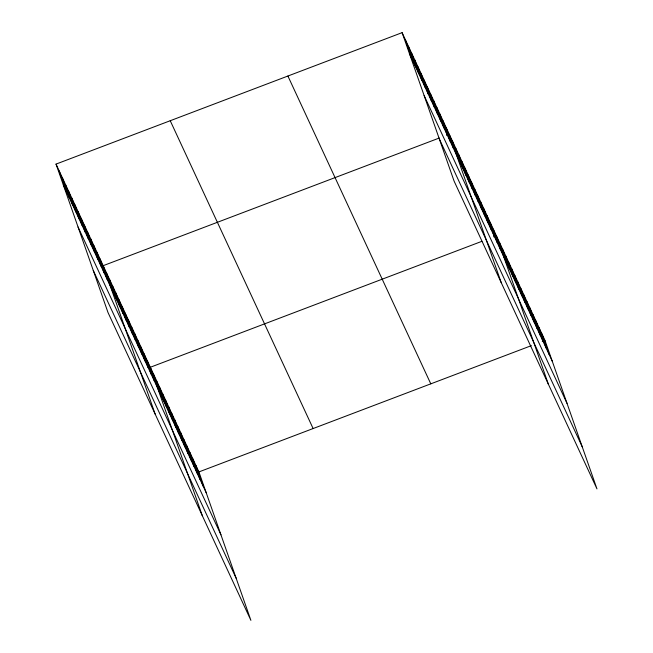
<?xml version="1.0" encoding="UTF-8"?>
<svg xmlns="http://www.w3.org/2000/svg" width="653" height="653" viewBox="0 0 653 653"><rect width="100%" height="100%" fill="white"/><g stroke="black" fill="none" stroke-linecap="round" stroke-linejoin="round"><path stroke-width="0.98" d="M56.027 164.107L198.92 471.923L250.899 620.35L108.006 312.534L56.027 164.107L402.101 32.65L544.994 340.466L596.973 488.893L454.08 181.077L402.101 32.65M439.289 138.02L103.182 265.681L155.161 414.116M446.538 135.261L449.256 134.232L501.235 282.659M481.906 241.316L150.337 367.264L202.316 515.69M493.692 236.843L496.411 235.806L548.389 384.242M198.92 471.923L531.395 345.633M542.276 341.495L544.994 340.466M409.382 53.432L552.275 361.248M424.132 95.558L567.024 403.366M439.33 138.958L582.223 446.774M287.9 76.034L430.792 383.842M170.229 120.723L313.122 428.539M63.3 184.881L206.193 492.697M78.058 227.007L220.943 534.823M93.257 270.407L236.141 578.223M541.957 333.92L549.238 354.701M538.921 327.382L546.202 348.163M535.884 320.843L543.165 341.625M532.848 314.297L540.129 335.079M529.812 307.759L537.092 328.541M526.775 301.221L534.056 321.994M523.739 294.674L531.02 315.456M520.702 288.136L527.983 308.918M517.666 281.598L524.947 302.372M514.629 275.052L521.91 295.833M511.593 268.514L518.874 289.295M508.556 261.975L515.837 282.749M505.52 255.429L512.801 276.211M502.484 248.891L509.764 269.673M499.447 242.353L506.728 263.126M493.268 229.04L500.541 249.813M490.125 222.265L497.398 243.047M486.983 215.49L494.256 236.272M483.84 208.723L491.113 229.497M480.69 201.948L487.971 222.73M477.547 195.174L484.828 215.955M474.405 188.407L481.685 209.18M471.262 181.632L478.543 202.414M468.119 174.857L475.392 195.639M464.977 168.09L472.25 188.872M461.834 161.315L469.107 182.097M458.692 154.541L465.964 175.322M455.541 147.774L462.822 168.556M452.398 140.999L459.679 161.781M446.113 127.457L453.394 148.239M442.971 120.683L450.244 141.464M439.828 113.916L447.101 134.689M436.686 107.141L443.958 127.923M433.543 100.366L440.816 121.148M430.392 93.599L437.673 114.381M427.25 86.825L434.531 107.606M424.107 80.05L431.388 100.831M420.965 73.283L428.246 94.065M417.822 66.508L425.095 87.29M414.679 59.741L421.952 80.515M411.537 52.966L418.81 73.748M408.394 46.192L415.667 66.973M405.244 39.425L412.525 60.198M195.884 465.377L203.156 486.159M192.847 458.839L200.12 479.62M189.811 452.292L197.084 473.074M186.774 445.754L194.047 466.536M183.738 439.216L191.011 459.998M180.701 432.67L187.974 453.451M177.665 426.131L184.938 446.913M174.629 419.593L181.901 440.367M171.592 413.047L178.865 433.829M168.556 406.509L175.828 427.291M165.519 399.971L172.792 420.744M162.483 393.424L169.756 414.206M159.446 386.886L166.719 407.668M156.41 380.348L163.683 401.122M153.373 373.802L160.646 394.583M147.194 360.489L154.467 381.27M144.044 353.722L151.325 374.496M140.901 346.947L148.182 367.729M137.759 340.172L145.039 360.954M134.616 333.405L141.897 354.179M131.473 326.631L138.746 347.412M128.331 319.856L135.604 340.637M125.188 313.089L132.461 333.871M122.046 306.314L129.318 327.096M118.895 299.539L126.176 320.321M115.752 292.773L123.033 313.554M112.61 285.998L119.891 306.779M109.467 279.231L116.748 300.005M106.325 272.456L113.598 293.238M100.04 258.914L107.312 279.688M96.889 252.14L104.17 272.921M93.746 245.365L101.027 266.146M90.604 238.598L97.885 259.38M87.461 231.823L94.742 252.605M84.319 225.048L91.591 245.83M81.176 218.282L88.449 239.063M78.034 211.507L85.306 232.288M74.891 204.74L82.164 225.514M71.74 197.965L79.021 218.747M68.598 191.19L75.879 211.972M65.455 184.424L72.736 205.197M62.313 177.649L69.593 198.43M59.17 170.874L66.443 191.656"/></g></svg>
